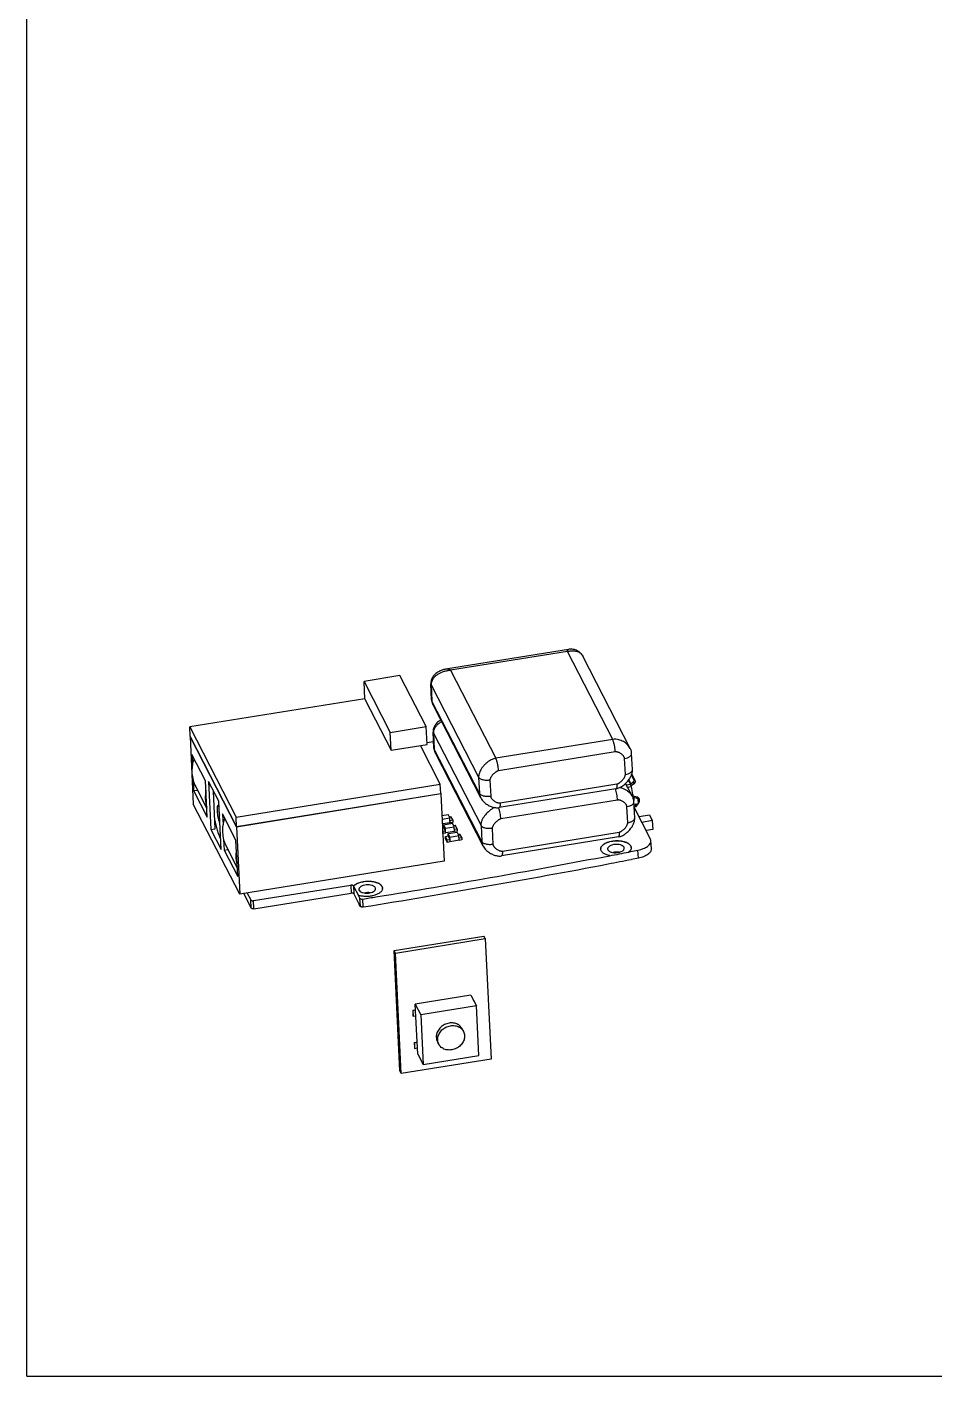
# Model space of a CAD drawing. Header units: millimetres. Extents: x 0 to 297, y 0 to 210.
# Drawn here: x 0 to 68.5, y 0 to 101.8 of the extents above; entities that cross this region are included whole.
import ezdxf

# ---------------------------------------------------------------- set-up
doc = ezdxf.new("R2010")
doc.units = ezdxf.units.MM
doc.header["$LTSCALE"] = 16.335
doc.layers.get('0').update_dxf_attribs({"linetype": 'CONTINUOUS'})
doc.layers.add('06___PRT_ALL_SURFS', color=7, linetype='CONTINUOUS')

msp = doc.modelspace()

# ---------------------------------------------------------------- linework, layer by layer
at = {"color": 7, "linetype": 'Continuous'}
for p, q in [((0, 0), (0, 210)), ((40.89, 54.86), (31.61, 53.36)), ((40.8, 54.7), (31.98, 53.28)), ((44.22, 48.06), (40.8, 54.7)), ((41.96, 54.34), (41.96, 54.34)), ((45.54, 47.38), (41.96, 54.34)), ((31.98, 53.28), (35.4, 46.64)), ((25.52, 51.11), (25.45, 52.44)), ((30.55, 51.04), (30.49, 52.25)), ((30.51, 52.18), (30.57, 50.96)), ((30.51, 52.18), (34.1, 45.2)), ((25.52, 51.11), (27.5, 47.25)), ((34.16, 43.99), (30.57, 50.96)), ((30.67, 50.64), (34.25, 43.68)), ((30.67, 50.64), (30.67, 50.64)), ((12.33, 48.27), (12.29, 49)), ((30.21, 47.69), (30.15, 49.03)), ((12.31, 48.27), (12.32, 48.28)), ((12.31, 48.27), (12.55, 43.18)), ((15.81, 41.46), (12.31, 48.27)), ((12.33, 48.27), (15.82, 41.47)), ((27.5, 47.25), (27.43, 48.59)), ((30.2, 47.82), (30.7, 47.9)), ((30.73, 47.4), (30.67, 48.61)), ((30.69, 48.54), (30.75, 47.33)), ((30.69, 48.54), (34.28, 41.56)), ((44.22, 48.06), (35.4, 46.64)), ((12.45, 46.92), (12.49, 46.1)), ((13.48, 44.93), (12.45, 46.92)), ((27.5, 47.25), (30.21, 47.69)), ((31.2, 44.69), (29.7, 47.61)), ((34.34, 40.35), (30.75, 47.33)), ((30.84, 47), (34.42, 40.04)), ((30.84, 47), (30.84, 47)), ((44.42, 47.12), (35.6, 45.7)), ((45.65, 46.99), (45.65, 46.99)), ((45.71, 45.78), (45.65, 46.99)), ((45.18, 45.41), (45.12, 46.63)), ((12.54, 44.98), (12.58, 44.2)), ((13.61, 42.2), (13.48, 44.93)), ((13.71, 44.89), (13.89, 41.25)), ((14.48, 43.39), (13.71, 44.89)), ((34.1, 45.2), (34.16, 43.99)), ((34.95, 44.98), (35.01, 43.77)), ((45.57, 44.69), (45.42, 44.98)), ((45.43, 45), (45.58, 44.7)), ((45.58, 44.7), (45.76, 44.85)), ((45.83, 45.01), (45.64, 45.37)), ((45.66, 45.43), (45.93, 44.9)), ((45.86, 44.74), (45.76, 44.85)), ((45.83, 45.01), (45.93, 44.9)), ((12.58, 44.2), (12.86, 44.24)), ((12.58, 44.2), (13.61, 42.2)), ((14.22, 41.3), (14.09, 44.16)), ((31.25, 43.96), (15.81, 41.46)), ((15.82, 41.47), (31.24, 43.97)), ((31.24, 43.97), (31.2, 44.69)), ((31.24, 44), (31.25, 43.96)), ((31.25, 43.96), (31.5, 38.87)), ((44.47, 44.34), (35.66, 42.91)), ((35.72, 43.27), (44.53, 44.7)), ((45.72, 43.74), (45.2, 44.74)), ((45.26, 44.64), (45.57, 44.69)), ((45.35, 44.46), (45.63, 44.5)), ((45.75, 43.91), (45.63, 44.5)), ((45.64, 43.89), (45.75, 43.91)), ((45.86, 44.74), (45.69, 44.6)), ((16.06, 36.37), (12.55, 43.18)), ((14.65, 39.76), (14.48, 43.39)), ((44.59, 43.48), (35.78, 42.06)), ((45.36, 41.77), (45.3, 42.99)), ((45.79, 43.67), (45.75, 43.66)), ((45.79, 43.74), (45.78, 43.78)), ((45.79, 43.56), (45.79, 43.67)), ((46.02, 43.62), (45.81, 43.66)), ((45.81, 43.66), (45.82, 43.44)), ((45.83, 43.35), (45.83, 43.35)), ((45.89, 42.14), (45.83, 43.35)), ((45.83, 43.2), (46.04, 43.17)), ((45.92, 43.01), (45.84, 43.05)), ((47.06, 40.57), (45.85, 42.94)), ((46.08, 43.71), (45.87, 43.74)), ((45.92, 43.01), (46.02, 43.15)), ((45.94, 43.19), (46.02, 43.15)), ((46, 43), (46.1, 43.13)), ((46.02, 43.62), (46.08, 43.71)), ((46.1, 43.16), (46.09, 43.17)), ((46.22, 43.57), (46.15, 43.48)), ((46.16, 43.27), (46.15, 43.48)), ((46.15, 43.21), (46.21, 43.29)), ((46.16, 43.27), (46.23, 43.35)), ((46.22, 43.57), (46.23, 43.35)), ((14.55, 41.77), (14.56, 41.77)), ((14.76, 42.44), (14.8, 41.62)), ((15.78, 40.45), (14.76, 42.44)), ((15.82, 41.47), (15.79, 42.2)), ((31.33, 42.32), (31.79, 42.39)), ((31.35, 42.04), (31.92, 42.13)), ((31.94, 41.77), (31.36, 41.68)), ((31.92, 42.13), (31.79, 42.39)), ((31.87, 42.22), (32, 42.24)), ((31.94, 41.77), (31.92, 42.13)), ((31.93, 41.95), (32.14, 41.98)), ((31.94, 41.76), (31.93, 41.95)), ((31.93, 41.95), (31.93, 41.95)), ((32.14, 41.8), (31.94, 41.76)), ((31.94, 41.76), (31.94, 41.77)), ((32.14, 41.98), (32, 42.24)), ((32.14, 41.98), (32.14, 41.8)), ((46.21, 42.24), (46.99, 42.36)), ((47.21, 41.93), (46.43, 41.8)), ((46.99, 42.36), (47.21, 41.93)), ((47.21, 41.93), (47.25, 41.26)), ((13.89, 41.25), (14.22, 41.3)), ((13.89, 41.25), (14.65, 39.76)), ((14.27, 41.58), (14.21, 41.57)), ((15.81, 41.46), (16.06, 36.37)), ((31.38, 41.42), (31.46, 41.44)), ((31.39, 41.14), (31.6, 41.17)), ((31.4, 40.96), (31.39, 41.14)), ((31.6, 40.99), (31.4, 40.96)), ((31.45, 41.62), (32.13, 41.73)), ((31.46, 41.43), (31.45, 41.62)), ((31.59, 41.36), (31.45, 41.62)), ((31.6, 41.17), (31.46, 41.44)), ((31.59, 41.36), (32.26, 41.47)), ((31.59, 41.18), (31.59, 41.36)), ((31.6, 40.99), (31.6, 41.17)), ((32.28, 41.11), (31.6, 41)), ((31.6, 40.74), (31.8, 40.77)), ((31.61, 40.56), (31.6, 40.74)), ((31.73, 40.48), (31.6, 40.74)), ((31.79, 40.95), (32.47, 41.06)), ((31.8, 40.77), (31.79, 40.95)), ((31.93, 40.69), (31.79, 40.95)), ((31.94, 40.51), (31.8, 40.77)), ((31.93, 40.69), (32.61, 40.8)), ((32.26, 41.47), (32.13, 41.73)), ((32.22, 41.56), (32.34, 41.58)), ((32.28, 41.11), (32.26, 41.47)), ((32.27, 41.28), (32.48, 41.31)), ((32.27, 41.28), (32.27, 41.29)), ((32.28, 41.1), (32.27, 41.28)), ((32.49, 41.13), (32.28, 41.1)), ((32.28, 41.1), (32.28, 41.11)), ((32.48, 41.31), (32.34, 41.58)), ((32.61, 40.8), (32.47, 41.06)), ((32.48, 41.31), (32.49, 41.13)), ((32.56, 40.9), (32.68, 40.92)), ((32.62, 40.45), (32.61, 40.8)), ((32.82, 40.65), (32.68, 40.92)), ((34.28, 41.56), (34.34, 40.35)), ((35.13, 41.34), (35.18, 40.13)), ((35.89, 39.63), (44.71, 41.06)), ((47.25, 41.26), (46.75, 41.18)), ((14.85, 40.5), (14.89, 39.71)), ((14.89, 39.71), (15.17, 39.76)), ((15.91, 37.72), (15.78, 40.45)), ((31.74, 40.29), (31.61, 40.56)), ((31.73, 40.48), (31.94, 40.51)), ((31.74, 40.29), (31.73, 40.48)), ((31.95, 40.33), (31.74, 40.29)), ((31.94, 40.51), (31.93, 40.69)), ((31.95, 40.33), (31.94, 40.51)), ((32.62, 40.45), (31.95, 40.34)), ((32.62, 40.62), (32.61, 40.62)), ((32.62, 40.62), (32.82, 40.65)), ((32.62, 40.44), (32.62, 40.62)), ((32.83, 40.47), (32.62, 40.44)), ((32.62, 40.44), (32.62, 40.44)), ((32.82, 40.65), (32.83, 40.47)), ((44.65, 40.7), (35.83, 39.27)), ((47.14, 39.81), (47.11, 40.42)), ((14.89, 39.71), (15.91, 37.72)), ((31.5, 38.87), (16.06, 36.37)), ((44, 39.28), (44, 39.29)), ((45.45, 39.57), (46.13, 39.7)), ((45.45, 39.56), (45.45, 39.57)), ((46.16, 39.09), (45.63, 38.99)), ((45.63, 38.99), (45.63, 39)), ((46.16, 39.09), (46.13, 39.7)), ((43.88, 38.66), (43.88, 38.67)), ((17.11, 35.89), (24.44, 37.07)), ((24.44, 37.07), (24.47, 36.46)), ((24.65, 37.02), (24.68, 36.42)), ((24.66, 37), (24.65, 37.02)), ((24.66, 36.99), (24.66, 37)), ((24.66, 36.99), (25.03, 36.27)), ((16.93, 35.34), (16.37, 36.42)), ((16.63, 36.46), (16.9, 35.94)), ((16.93, 35.34), (16.9, 35.94)), ((17.14, 35.28), (17.11, 35.89)), ((17.14, 35.28), (24.47, 36.46)), ((24.63, 36.46), (24.63, 36.45)), ((25.09, 35.62), (24.68, 36.42)), ((25.03, 36.27), (25.03, 36.28)), ((25.14, 36.07), (25.03, 36.28)), ((25.17, 35.46), (25.14, 36.07)), ((25.38, 35.41), (25.35, 36.01)), ((26.35, 36.18), (26.97, 36.28)), ((25.09, 35.62), (25.09, 35.6)), ((25.17, 35.46), (25.09, 35.6)), ((27.72, 32.13), (34.5, 33.22)), ((27.82, 31.93), (34.6, 33.02)), ((34.6, 33.02), (34.5, 33.22)), ((34.6, 33.02), (35.04, 23.93)), ((28.15, 23.03), (27.72, 32.13)), ((27.82, 31.93), (27.72, 32.13)), ((28.26, 22.83), (27.82, 31.93)), ((33.52, 28.75), (29.32, 28.07)), ((33.52, 28.75), (33.93, 27.95)), ((29.12, 27.62), (29.34, 27.65)), ((29.12, 27.62), (29.14, 27.19)), ((29.12, 27.62), (29.14, 27.58)), ((29.34, 27.62), (29.14, 27.58)), ((29.14, 27.58), (29.16, 27.16)), ((29.5, 24.31), (29.32, 28.07)), ((29.32, 28.07), (29.73, 27.27)), ((33.93, 27.95), (29.73, 27.27)), ((33.72, 28.36), (33.73, 28.36)), ((33.73, 28.36), (33.75, 28.33)), ((33.75, 28.33), (33.74, 28.33)), ((33.75, 28.31), (33.75, 28.33)), ((34.11, 24.19), (33.93, 27.95)), ((29.14, 27.19), (29.16, 27.16)), ((29.16, 27.16), (29.36, 27.19)), ((29.73, 27.27), (29.91, 23.51)), ((32.85, 26.21), (32.96, 26.01)), ((29.24, 25.19), (29.45, 25.23)), ((29.24, 25.19), (29.26, 24.77)), ((29.24, 25.19), (29.25, 25.16)), ((29.46, 25.19), (29.25, 25.16)), ((29.25, 25.16), (29.27, 24.73)), ((29.26, 24.77), (29.27, 24.73)), ((29.27, 24.73), (29.48, 24.77)), ((30.99, 25.25), (31.09, 25.05)), ((35.04, 23.93), (28.26, 22.83)), ((29.5, 24.31), (29.91, 23.51)), ((29.91, 23.51), (34.11, 24.19)), ((28.26, 22.83), (28.15, 23.03)), ((0, 0), (297, 0))]:
    msp.add_line(p, q, dxfattribs=at)
for points in [[(41.96, 54.34), (41.93, 54.39), (41.9, 54.45), (41.86, 54.5), (41.82, 54.55), (41.77, 54.6), (41.72, 54.64), (41.67, 54.69), (41.6, 54.73), (41.54, 54.76), (41.47, 54.8), (41.4, 54.82), (41.33, 54.85), (41.25, 54.86), (41.17, 54.87), (41.09, 54.88), (41.01, 54.88), (40.93, 54.87), (40.89, 54.86)], [(31.61, 53.36), (31.56, 53.35), (31.5, 53.34), (31.45, 53.33), (31.39, 53.31), (31.34, 53.29), (31.28, 53.27), (31.23, 53.25), (31.17, 53.23), (31.12, 53.2), (31.06, 53.17), (31, 53.13), (30.94, 53.09), (30.88, 53.05), (30.83, 53), (30.78, 52.95), (30.73, 52.89), (30.68, 52.83), (30.64, 52.77), (30.6, 52.71), (30.57, 52.64), (30.54, 52.58), (30.52, 52.52), (30.51, 52.45), (30.5, 52.39), (30.49, 52.33), (30.49, 52.27), (30.49, 52.25)], [(30.55, 51.04), (30.55, 51.03), (30.56, 50.97)], [(30.56, 50.97), (30.57, 50.91), (30.58, 50.85), (30.61, 50.78), (30.63, 50.72), (30.66, 50.65), (30.67, 50.64)], [(31.24, 49.53), (31.23, 49.53), (31.17, 49.49), (31.12, 49.45), (31.06, 49.41), (31, 49.36), (30.95, 49.31), (30.9, 49.25), (30.85, 49.19), (30.81, 49.13), (30.78, 49.07), (30.75, 49.01), (30.72, 48.94), (30.7, 48.88), (30.68, 48.81), (30.67, 48.75), (30.67, 48.69), (30.67, 48.63), (30.67, 48.61)], [(30.73, 47.4), (30.73, 47.39), (30.73, 47.33)], [(30.73, 47.33), (30.74, 47.27), (30.76, 47.21), (30.78, 47.14), (30.81, 47.08), (30.84, 47.02), (30.84, 47)], [(45.65, 46.99), (45.65, 47.05), (45.64, 47.11), (45.63, 47.17), (45.61, 47.23), (45.58, 47.29), (45.56, 47.35), (45.54, 47.38)], [(44.47, 44.34), (44.49, 44.34), (44.56, 44.36), (44.62, 44.38), (44.69, 44.4), (44.76, 44.43), (44.82, 44.46), (44.89, 44.5), (44.95, 44.54), (45.02, 44.58), (45.08, 44.63), (45.14, 44.68), (45.2, 44.74), (45.26, 44.8), (45.32, 44.86), (45.37, 44.92), (45.42, 44.98), (45.47, 45.05), (45.51, 45.11), (45.54, 45.17), (45.57, 45.23), (45.6, 45.28), (45.63, 45.34), (45.65, 45.4), (45.67, 45.46), (45.68, 45.52), (45.7, 45.57), (45.71, 45.64), (45.71, 45.7), (45.71, 45.76), (45.71, 45.78)], [(34.25, 43.68), (34.28, 43.62), (34.32, 43.55), (34.37, 43.48), (34.43, 43.42), (34.49, 43.35), (34.55, 43.29), (34.62, 43.23), (34.69, 43.18), (34.76, 43.14), (34.83, 43.09), (34.9, 43.06), (34.97, 43.02), (35.04, 43), (35.1, 42.97), (35.17, 42.95), (35.24, 42.93), (35.31, 42.92), (35.38, 42.91), (35.45, 42.9), (35.52, 42.9), (35.58, 42.9), (35.64, 42.91), (35.66, 42.91)], [(45.83, 43.35), (45.82, 43.41), (45.81, 43.47), (45.8, 43.53), (45.78, 43.59), (45.76, 43.65), (45.73, 43.71), (45.72, 43.74)], [(44.65, 40.7), (44.67, 40.7), (44.73, 40.72), (44.8, 40.74), (44.86, 40.76), (44.93, 40.79), (45, 40.82), (45.06, 40.86), (45.13, 40.9), (45.19, 40.95), (45.25, 40.99), (45.32, 41.05), (45.38, 41.1), (45.44, 41.16), (45.49, 41.22), (45.55, 41.28), (45.6, 41.35), (45.64, 41.41), (45.68, 41.47), (45.72, 41.53), (45.75, 41.59), (45.78, 41.65), (45.8, 41.7), (45.82, 41.76), (45.84, 41.82), (45.86, 41.88), (45.87, 41.94), (45.88, 42), (45.89, 42.06), (45.89, 42.13), (45.89, 42.14)], [(34.42, 40.04), (34.45, 39.99), (34.5, 39.92), (34.55, 39.85), (34.6, 39.78), (34.66, 39.71), (34.73, 39.65), (34.8, 39.59), (34.87, 39.54), (34.93, 39.5), (35, 39.46), (35.07, 39.42), (35.14, 39.39), (35.21, 39.36), (35.28, 39.33), (35.35, 39.31), (35.42, 39.29), (35.49, 39.28), (35.56, 39.27), (35.62, 39.26), (35.69, 39.26), (35.75, 39.26), (35.82, 39.27), (35.83, 39.27)]]:
    msp.add_lwpolyline(points, dxfattribs=at)
for centre, radius, start, end in [((31.64, 51.14), 1.09, 204.7699, 206.0279), ((31.69, 51.16), 1.15, 206.027, 207.2245), ((31.82, 47.5), 1.09, 204.7699, 206.0279), ((31.86, 47.52), 1.15, 206.027, 207.2245), ((43.21, 43.87), 1.3, 20.1784, 20.5738), ((43.16, 43.85), 1.36, 19.8631, 20.179), ((45.56, 44.73), 0.0403, 307.1283, 310.6871), ((44.26, 44.21), 1.4, 12.0934, 14.1508), ((44.18, 43.57), 1.61, 6.244, 12.0713), ((15.12, 42.89), 0.63, 171.3637, 173.483), ((13.95, 42.71), 0.604, 25.6008, 27.1972), ((34.4, 42.45), 1.29, 20.1788, 20.6517), ((34.34, 42.43), 1.36, 19.8634, 20.1801), ((15, 42), 0.505, 207.2089, 208.9971), ((43.6, 39.79), 0.287, 182.7556, 185.1772), ((-78.84, 683.63), 655.95, 279.28295, 280.7936), ((-76.62, 671.2), 643.91, 280.78602, 280.94389), ((-76.61, 671.61), 643.73, 280.79911, 280.93079), ((-78.41, 680.75), 653.63, 279.13672, 280.78382), ((26.55, 36.82), 0.29, 354.069, 2.7341), ((25.15, 35.87), 0.778, 130.9504, 131.7902), ((24.57, 36.32), 0.159, 62.241, 66.1336)]:
    msp.add_arc(centre, radius, start, end, dxfattribs=at)
for points, knots in [([(40.8, 54.7), (40.8, 54.72), (40.8, 54.74), (40.8, 54.78), (40.82, 54.82), (40.85, 54.85), (40.88, 54.86), (40.89, 54.86)], [0, 0, 0, 0, 0.182175, 0.334085, 0.581973, 0.795205, 1, 1, 1, 1]), ([(40.8, 54.7), (40.84, 54.71), (40.9, 54.73), (41, 54.74), (41.1, 54.75), (41.21, 54.76), (41.34, 54.75), (41.5, 54.72), (41.64, 54.67), (41.76, 54.59), (41.88, 54.48), (41.94, 54.39), (41.96, 54.34)], [0, 0, 0, 0, 0.082394, 0.158771, 0.229478, 0.29584, 0.418749, 0.53347, 0.644596, 0.756378, 0.873291, 1, 1, 1, 1]), ([(31.98, 53.28), (31.94, 53.27), (31.85, 53.26), (31.72, 53.24), (31.59, 53.21), (31.43, 53.17), (31.25, 53.1), (31.04, 52.99), (30.85, 52.86), (30.69, 52.7), (30.57, 52.5), (30.53, 52.35), (30.52, 52.28)], [0, 0, 0, 0, 0.070903, 0.140518, 0.208151, 0.273896, 0.400624, 0.52273, 0.641939, 0.759945, 0.878703, 1, 1, 1, 1]), ([(31.98, 53.28), (31.97, 53.29), (31.95, 53.31), (31.91, 53.34), (31.86, 53.35), (31.8, 53.37), (31.71, 53.38), (31.65, 53.37), (31.61, 53.36)], [0, 0, 0, 0, 0.123517, 0.244525, 0.367257, 0.491781, 0.743837, 1, 1, 1, 1]), ([(30.51, 52.18), (30.51, 52.18), (30.5, 52.21), (30.49, 52.23), (30.49, 52.25)], [0, 0, 0, 0, 0.257978, 1, 1, 1, 1]), ([(30.57, 50.96), (30.57, 50.97), (30.56, 50.99), (30.55, 51.02), (30.55, 51.04)], [0, 0, 0, 0, 0.257964, 1, 1, 1, 1]), ([(30.57, 50.96), (30.58, 50.92), (30.59, 50.82), (30.63, 50.72), (30.65, 50.68)], [0, 0, 0, 0, 0.4926, 1, 1, 1, 1]), ([(31.3, 49.4), (31.23, 49.36), (31.09, 49.27), (30.9, 49.1), (30.75, 48.89), (30.7, 48.72), (30.69, 48.64)], [0, 0, 0, 0, 0.251504, 0.498792, 0.746702, 1, 1, 1, 1]), ([(30.69, 48.54), (30.69, 48.54), (30.68, 48.57), (30.67, 48.59), (30.67, 48.61)], [0, 0, 0, 0, 0.257978, 1, 1, 1, 1]), ([(45.54, 47.38), (45.51, 47.44), (45.45, 47.54), (45.28, 47.72), (45.09, 47.87), (44.86, 47.98), (44.67, 48.04), (44.46, 48.08), (44.3, 48.07), (44.22, 48.06)], [0, 0, 0, 0, 0.118257, 0.232982, 0.462146, 0.58096, 0.705634, 0.841045, 1, 1, 1, 1]), ([(44.42, 47.12), (44.41, 47.21), (44.4, 47.39), (44.36, 47.6), (44.32, 47.77), (44.29, 47.88), (44.25, 47.98), (44.23, 48.04), (44.22, 48.06)], [0, 0, 0, 0, 0.268034, 0.550791, 0.684716, 0.806991, 0.913318, 1, 1, 1, 1]), ([(30.75, 47.33), (30.74, 47.33), (30.73, 47.36), (30.73, 47.38), (30.73, 47.4)], [0, 0, 0, 0, 0.257964, 1, 1, 1, 1]), ([(30.75, 47.33), (30.75, 47.28), (30.77, 47.18), (30.8, 47.09), (30.82, 47.04)], [0, 0, 0, 0, 0.4926, 1, 1, 1, 1]), ([(45.12, 46.63), (45.12, 46.64), (45.12, 46.65), (45.11, 46.69), (45.09, 46.73), (45.06, 46.78), (45.02, 46.84), (44.95, 46.91), (44.86, 46.98), (44.77, 47.04), (44.68, 47.08), (44.6, 47.1), (44.54, 47.12), (44.49, 47.12), (44.45, 47.13), (44.43, 47.12), (44.42, 47.12)], [0, 0, 0, 0, 0.030331, 0.060398, 0.120245, 0.180105, 0.240153, 0.361082, 0.483633, 0.608166, 0.735105, 0.79971, 0.86521, 0.931811, 0.965659, 1, 1, 1, 1]), ([(45.12, 46.63), (45.2, 46.64), (45.3, 46.66), (45.43, 46.72), (45.51, 46.76), (45.57, 46.81), (45.62, 46.87), (45.65, 46.93), (45.65, 46.97), (45.65, 46.99)], [0, 0, 0, 0, 0.320856, 0.466466, 0.598973, 0.717233, 0.821507, 0.91413, 1, 1, 1, 1]), ([(35.4, 46.64), (35.3, 46.62), (35.16, 46.57), (34.99, 46.49), (34.84, 46.4), (34.68, 46.27), (34.5, 46.1), (34.35, 45.91), (34.22, 45.7), (34.13, 45.47), (34.1, 45.29), (34.1, 45.2)], [0, 0, 0, 0, 0.146825, 0.212789, 0.276166, 0.398157, 0.51641, 0.632899, 0.749426, 0.868871, 1, 1, 1, 1]), ([(35.6, 45.7), (35.6, 45.78), (35.58, 45.96), (35.54, 46.18), (35.5, 46.35), (35.47, 46.46), (35.44, 46.55), (35.41, 46.61), (35.4, 46.64)], [0, 0, 0, 0, 0.268034, 0.550791, 0.684716, 0.806991, 0.913318, 1, 1, 1, 1]), ([(34.95, 44.98), (34.86, 44.97), (34.72, 44.96), (34.55, 44.97), (34.42, 45), (34.31, 45.03), (34.2, 45.09), (34.13, 45.15), (34.1, 45.2)], [0, 0, 0, 0, 0.296967, 0.442177, 0.579699, 0.706039, 0.818708, 1, 1, 1, 1]), ([(35.6, 45.7), (35.59, 45.69), (35.57, 45.69), (35.53, 45.67), (35.48, 45.65), (35.42, 45.62), (35.35, 45.57), (35.26, 45.5), (35.17, 45.41), (35.09, 45.31), (35.04, 45.23), (35, 45.15), (34.97, 45.1), (34.96, 45.05), (34.95, 45.01), (34.95, 44.99), (34.95, 44.98)], [0, 0, 0, 0, 0.032018, 0.064279, 0.128988, 0.193713, 0.258305, 0.386734, 0.513905, 0.639454, 0.762933, 0.823728, 0.883704, 0.942624, 0.971577, 1, 1, 1, 1]), ([(44.53, 44.7), (44.54, 44.7), (44.57, 44.7), (44.61, 44.72), (44.66, 44.74), (44.71, 44.77), (44.78, 44.82), (44.87, 44.89), (44.96, 44.98), (45.04, 45.08), (45.1, 45.17), (45.14, 45.24), (45.16, 45.3), (45.17, 45.35), (45.18, 45.38), (45.18, 45.4), (45.18, 45.41)], [0, 0, 0, 0, 0.032018, 0.064279, 0.128988, 0.193713, 0.258305, 0.386734, 0.513905, 0.639454, 0.762933, 0.823728, 0.883704, 0.942624, 0.971577, 1, 1, 1, 1]), ([(45.18, 45.41), (45.26, 45.42), (45.36, 45.45), (45.49, 45.5), (45.57, 45.55), (45.63, 45.6), (45.68, 45.66), (45.71, 45.72), (45.71, 45.76), (45.71, 45.78)], [0, 0, 0, 0, 0.320857, 0.466467, 0.598974, 0.717234, 0.821509, 0.914131, 1, 1, 1, 1]), ([(45.83, 45.01), (45.83, 45), (45.83, 44.98), (45.83, 44.95), (45.82, 44.92), (45.79, 44.89), (45.77, 44.86), (45.76, 44.85)], [0, 0, 0, 0, 0.180231, 0.291515, 0.416707, 0.698896, 1, 1, 1, 1]), ([(45.86, 44.74), (45.88, 44.76), (45.9, 44.78), (45.92, 44.82), (45.94, 44.85), (45.94, 44.87), (45.94, 44.89), (45.93, 44.9)], [0, 0, 0, 0, 0.301103, 0.583293, 0.708485, 0.819769, 1, 1, 1, 1]), ([(34.16, 43.99), (34.16, 43.96), (34.17, 43.9), (34.2, 43.8), (34.23, 43.72), (34.25, 43.68)], [0, 0, 0, 0, 0.279439, 0.532986, 1, 1, 1, 1]), ([(35.01, 43.77), (34.92, 43.75), (34.78, 43.74), (34.61, 43.76), (34.48, 43.78), (34.37, 43.82), (34.26, 43.88), (34.19, 43.94), (34.16, 43.99)], [0, 0, 0, 0, 0.296967, 0.442178, 0.5797, 0.70604, 0.818709, 1, 1, 1, 1]), ([(44.59, 43.48), (44.59, 43.56), (44.57, 43.7), (44.54, 43.92), (44.5, 44.13), (44.46, 44.26), (44.44, 44.32)], [0, 0, 0, 0, 0.251446, 0.519967, 0.778232, 1, 1, 1, 1]), ([(44.53, 44.7), (44.53, 44.67), (44.54, 44.62), (44.54, 44.56), (44.53, 44.49), (44.53, 44.44), (44.52, 44.4), (44.51, 44.37), (44.5, 44.36), (44.49, 44.34), (44.48, 44.34), (44.47, 44.34)], [0, 0, 0, 0, 0.200838, 0.38377, 0.545499, 0.683905, 0.797537, 0.886042, 0.92132, 0.951311, 1, 1, 1, 1]), ([(45.72, 43.74), (45.69, 43.79), (45.64, 43.88), (45.53, 44.01), (45.38, 44.14), (45.19, 44.27), (44.97, 44.37), (44.82, 44.41), (44.74, 44.42)], [0, 0, 0, 0, 0.124834, 0.24603, 0.425875, 0.607958, 0.796964, 1, 1, 1, 1]), ([(45.61, 44.55), (45.61, 44.58), (45.59, 44.62), (45.58, 44.67), (45.57, 44.69)], [0, 0, 0, 0, 0.564604, 1, 1, 1, 1]), ([(14.41, 43.07), (14.41, 43.07), (14.4, 43.06), (14.39, 43.05), (14.38, 43.04), (14.37, 43.02), (14.36, 42.97), (14.35, 42.91), (14.35, 42.83), (14.35, 42.74), (14.35, 42.64), (14.37, 42.5), (14.39, 42.31), (14.44, 42.1), (14.48, 41.94), (14.52, 41.84), (14.54, 41.79), (14.55, 41.77)], [0, 0, 0, 0, 0.008332, 0.017939, 0.029672, 0.043987, 0.080886, 0.128802, 0.187041, 0.254245, 0.328844, 0.408981, 0.577587, 0.743009, 0.888537, 0.94924, 1, 1, 1, 1]), ([(14.49, 42.98), (14.49, 43), (14.47, 43.02), (14.45, 43.04), (14.44, 43.06), (14.43, 43.07), (14.42, 43.07), (14.41, 43.07)], [0, 0, 0, 0, 0.36097, 0.64166, 0.753347, 0.847886, 1, 1, 1, 1]), ([(14.49, 42.96), (14.49, 42.92), (14.48, 42.83), (14.49, 42.68), (14.5, 42.52), (14.52, 42.41), (14.53, 42.35)], [0, 0, 0, 0, 0.196142, 0.438084, 0.711642, 1, 1, 1, 1]), ([(35.31, 42.92), (35.24, 42.89), (35.1, 42.81), (34.86, 42.64), (34.65, 42.43), (34.48, 42.2), (34.37, 42.01), (34.29, 41.8), (34.27, 41.65), (34.28, 41.56)], [0, 0, 0, 0, 0.134056, 0.260474, 0.502378, 0.621448, 0.741217, 0.864565, 1, 1, 1, 1]), ([(35.01, 43.77), (35.01, 43.76), (35.01, 43.74), (35.02, 43.7), (35.04, 43.66), (35.07, 43.61), (35.12, 43.55), (35.18, 43.49), (35.27, 43.41), (35.37, 43.35), (35.46, 43.31), (35.53, 43.29), (35.59, 43.28), (35.64, 43.27), (35.69, 43.27), (35.71, 43.27), (35.72, 43.27)], [0, 0, 0, 0, 0.030331, 0.060398, 0.120245, 0.180105, 0.240153, 0.361082, 0.483633, 0.608166, 0.735105, 0.79971, 0.86521, 0.931811, 0.965659, 1, 1, 1, 1]), ([(35.78, 42.06), (35.77, 42.13), (35.76, 42.28), (35.72, 42.49), (35.68, 42.7), (35.64, 42.83), (35.62, 42.89)], [0, 0, 0, 0, 0.251446, 0.519967, 0.778232, 1, 1, 1, 1]), ([(35.72, 43.27), (35.72, 43.25), (35.72, 43.2), (35.72, 43.13), (35.72, 43.07), (35.71, 43.02), (35.7, 42.98), (35.69, 42.95), (35.68, 42.93), (35.67, 42.92), (35.66, 42.91), (35.66, 42.91)], [0, 0, 0, 0, 0.200838, 0.38377, 0.545498, 0.683904, 0.797537, 0.886041, 0.921319, 0.951311, 1, 1, 1, 1]), ([(45.3, 42.99), (45.3, 43), (45.3, 43.02), (45.28, 43.05), (45.27, 43.09), (45.24, 43.14), (45.19, 43.2), (45.13, 43.27), (45.04, 43.34), (44.94, 43.4), (44.85, 43.44), (44.78, 43.47), (44.72, 43.48), (44.66, 43.49), (44.62, 43.49), (44.6, 43.49), (44.59, 43.48)], [0, 0, 0, 0, 0.030331, 0.060398, 0.120245, 0.180105, 0.240153, 0.361082, 0.483633, 0.608166, 0.735105, 0.79971, 0.86521, 0.931811, 0.965659, 1, 1, 1, 1]), ([(45.3, 42.99), (45.37, 43), (45.48, 43.03), (45.6, 43.08), (45.68, 43.12), (45.75, 43.18), (45.79, 43.23), (45.82, 43.29), (45.83, 43.33), (45.83, 43.35)], [0, 0, 0, 0, 0.320856, 0.466466, 0.598973, 0.717233, 0.821507, 0.91413, 1, 1, 1, 1]), ([(45.78, 43.74), (45.79, 43.74), (45.82, 43.75), (45.85, 43.74), (45.87, 43.74)], [0, 0, 0, 0, 0.254417, 1, 1, 1, 1]), ([(45.79, 43.67), (45.79, 43.67), (45.78, 43.7), (45.78, 43.72), (45.78, 43.74)], [0, 0, 0, 0, 0.239194, 1, 1, 1, 1]), ([(45.81, 43.66), (45.81, 43.66), (45.8, 43.66), (45.79, 43.66), (45.79, 43.66)], [0, 0, 0, 0, 0.244498, 1, 1, 1, 1]), ([(45.92, 43.01), (45.93, 43), (45.95, 43), (45.97, 42.99), (45.98, 42.99), (45.99, 42.99), (46, 42.99), (46, 43)], [0, 0, 0, 0, 0.363544, 0.654829, 0.769414, 0.863169, 1, 1, 1, 1]), ([(46.02, 43.62), (46.04, 43.62), (46.07, 43.61), (46.11, 43.58), (46.14, 43.53), (46.15, 43.5), (46.15, 43.48)], [0, 0, 0, 0, 0.252814, 0.512347, 0.764893, 1, 1, 1, 1]), ([(46.1, 43.13), (46.1, 43.13), (46.09, 43.13), (46.08, 43.13), (46.06, 43.13), (46.04, 43.13), (46.03, 43.14), (46.02, 43.15)], [0, 0, 0, 0, 0.136831, 0.230586, 0.34517, 0.636456, 1, 1, 1, 1]), ([(46.15, 43.21), (46.14, 43.2), (46.13, 43.19), (46.09, 43.17), (46.06, 43.17), (46.04, 43.17)], [0, 0, 0, 0, 0.235707, 0.478754, 1, 1, 1, 1]), ([(46.22, 43.57), (46.22, 43.58), (46.21, 43.62), (46.18, 43.66), (46.13, 43.69), (46.1, 43.71), (46.08, 43.71)], [0, 0, 0, 0, 0.235106, 0.487653, 0.747186, 1, 1, 1, 1]), ([(46.1, 43.16), (46.1, 43.16), (46.1, 43.15), (46.1, 43.14), (46.1, 43.13)], [0, 0, 0, 0, 0.329505, 1, 1, 1, 1]), ([(46.16, 43.27), (46.17, 43.26), (46.16, 43.24), (46.15, 43.22), (46.15, 43.21)], [0, 0, 0, 0, 0.510532, 1, 1, 1, 1]), ([(46.21, 43.29), (46.22, 43.3), (46.23, 43.32), (46.23, 43.34), (46.23, 43.35)], [0, 0, 0, 0, 0.489468, 1, 1, 1, 1]), ([(14.19, 41.93), (14.22, 41.79), (14.28, 41.52), (14.38, 41.14), (14.48, 40.86), (14.56, 40.67), (14.6, 40.59), (14.62, 40.55)], [0, 0, 0, 0, 0.299643, 0.573784, 0.810477, 0.911634, 1, 1, 1, 1]), ([(35.78, 42.06), (35.76, 42.06), (35.74, 42.05), (35.7, 42.04), (35.65, 42.01), (35.6, 41.98), (35.52, 41.93), (35.44, 41.86), (35.35, 41.77), (35.27, 41.67), (35.21, 41.59), (35.17, 41.51), (35.15, 41.46), (35.13, 41.41), (35.13, 41.37), (35.13, 41.35), (35.13, 41.34)], [0, 0, 0, 0, 0.032018, 0.064279, 0.128988, 0.193713, 0.258305, 0.386734, 0.513905, 0.639454, 0.762933, 0.823728, 0.883704, 0.942624, 0.971577, 1, 1, 1, 1]), ([(44.71, 41.06), (44.72, 41.06), (44.74, 41.07), (44.78, 41.08), (44.83, 41.1), (44.89, 41.14), (44.96, 41.19), (45.04, 41.25), (45.14, 41.34), (45.22, 41.44), (45.27, 41.53), (45.31, 41.6), (45.33, 41.66), (45.35, 41.71), (45.36, 41.75), (45.36, 41.77), (45.36, 41.77)], [0, 0, 0, 0, 0.032018, 0.064279, 0.128988, 0.193713, 0.258305, 0.386734, 0.513905, 0.639454, 0.762933, 0.823728, 0.883704, 0.942624, 0.971577, 1, 1, 1, 1]), ([(45.36, 41.77), (45.43, 41.79), (45.54, 41.81), (45.66, 41.87), (45.74, 41.91), (45.81, 41.96), (45.85, 42.02), (45.88, 42.08), (45.89, 42.12), (45.89, 42.14)], [0, 0, 0, 0, 0.320857, 0.466467, 0.598974, 0.717234, 0.821509, 0.914131, 1, 1, 1, 1]), ([(35.13, 41.34), (35.04, 41.33), (34.9, 41.32), (34.72, 41.33), (34.6, 41.36), (34.49, 41.39), (34.37, 41.45), (34.3, 41.52), (34.28, 41.56)], [0, 0, 0, 0, 0.296967, 0.442177, 0.579699, 0.706039, 0.818708, 1, 1, 1, 1]), ([(44.71, 41.06), (44.71, 41.03), (44.71, 40.99), (44.71, 40.92), (44.71, 40.86), (44.7, 40.8), (44.69, 40.76), (44.68, 40.73), (44.67, 40.72), (44.66, 40.71), (44.66, 40.7), (44.65, 40.7)], [0, 0, 0, 0, 0.200838, 0.38377, 0.545499, 0.683905, 0.797537, 0.886042, 0.92132, 0.951311, 1, 1, 1, 1]), ([(34.34, 40.35), (34.34, 40.32), (34.34, 40.26), (34.37, 40.16), (34.4, 40.08), (34.42, 40.04)], [0, 0, 0, 0, 0.279439, 0.532986, 1, 1, 1, 1]), ([(35.18, 40.13), (35.09, 40.12), (34.96, 40.11), (34.78, 40.12), (34.66, 40.15), (34.55, 40.18), (34.43, 40.24), (34.36, 40.3), (34.34, 40.35)], [0, 0, 0, 0, 0.296967, 0.442178, 0.5797, 0.70604, 0.818709, 1, 1, 1, 1]), ([(35.18, 40.13), (35.18, 40.12), (35.19, 40.1), (35.2, 40.07), (35.22, 40.02), (35.25, 39.98), (35.29, 39.92), (35.36, 39.85), (35.44, 39.78), (35.54, 39.72), (35.63, 39.68), (35.71, 39.65), (35.77, 39.64), (35.82, 39.63), (35.86, 39.63), (35.88, 39.63), (35.89, 39.63)], [0, 0, 0, 0, 0.030331, 0.060398, 0.120245, 0.180105, 0.240153, 0.361082, 0.483633, 0.608166, 0.735105, 0.79971, 0.86521, 0.931811, 0.965659, 1, 1, 1, 1]), ([(43.31, 39.78), (43.31, 39.82), (43.33, 39.9), (43.39, 40.01), (43.5, 40.12), (43.64, 40.21), (43.81, 40.29), (44.08, 40.37), (44.44, 40.42), (44.81, 40.41), (45.08, 40.35), (45.26, 40.29), (45.41, 40.21), (45.52, 40.11), (45.6, 40.01), (45.62, 39.93), (45.62, 39.89)], [0, 0, 0, 0, 0.041006, 0.0863, 0.138605, 0.198849, 0.266646, 0.340743, 0.500016, 0.659285, 0.733379, 0.80117, 0.861406, 0.913704, 0.958995, 1, 1, 1, 1]), ([(45.62, 39.89), (45.62, 39.93), (45.59, 40.01), (45.52, 40.11), (45.4, 40.2), (45.25, 40.28), (45.07, 40.34), (44.8, 40.39), (44.44, 40.41), (44.08, 40.36), (43.82, 40.28), (43.65, 40.2), (43.5, 40.11), (43.4, 40.01), (43.33, 39.9), (43.31, 39.82), (43.31, 39.78)], [0, 0, 0, 0, 0.041079, 0.086727, 0.1394, 0.199871, 0.2677, 0.341636, 0.500207, 0.658733, 0.732615, 0.800374, 0.860769, 0.913365, 0.95895, 1, 1, 1, 1]), ([(44, 39.29), (43.95, 39.3), (43.86, 39.32), (43.71, 39.37), (43.57, 39.43), (43.44, 39.53), (43.35, 39.64), (43.32, 39.73), (43.32, 39.77)], [0, 0, 0, 0, 0.163414, 0.317317, 0.52623, 0.707144, 0.86215, 1, 1, 1, 1]), ([(45.08, 39.92), (45.06, 39.96), (45, 40.01), (44.91, 40.06), (44.78, 40.11), (44.61, 40.14), (44.39, 40.14), (44.17, 40.1), (44.02, 40.03), (43.92, 39.96), (43.87, 39.91), (43.84, 39.85), (43.84, 39.81), (43.84, 39.79)], [0, 0, 0, 0, 0.095296, 0.153732, 0.219086, 0.365886, 0.523353, 0.676079, 0.809826, 0.8667, 0.916436, 0.960039, 1, 1, 1, 1]), ([(43.84, 39.79), (43.84, 39.79), (43.84, 39.76), (43.85, 39.74), (43.86, 39.72)], [0, 0, 0, 0, 0.245501, 1, 1, 1, 1]), ([(43.86, 39.72), (43.88, 39.68), (43.94, 39.63), (44.03, 39.58), (44.15, 39.53), (44.33, 39.5), (44.55, 39.51), (44.76, 39.55), (44.92, 39.61), (45.01, 39.68), (45.06, 39.73), (45.09, 39.79), (45.1, 39.83), (45.1, 39.85)], [0, 0, 0, 0, 0.095296, 0.153732, 0.219086, 0.365886, 0.523353, 0.676079, 0.809826, 0.8667, 0.916436, 0.960039, 1, 1, 1, 1]), ([(45.1, 39.85), (45.1, 39.86), (45.1, 39.88), (45.09, 39.9), (45.08, 39.92)], [0, 0, 0, 0, 0.245501, 1, 1, 1, 1]), ([(45.61, 39.8), (45.6, 39.76), (45.56, 39.67), (45.49, 39.6), (45.45, 39.57)], [0, 0, 0, 0, 0.46232, 1, 1, 1, 1]), ([(45.62, 39.89), (45.62, 39.88), (45.62, 39.85), (45.62, 39.82), (45.61, 39.8)], [0, 0, 0, 0, 0.247854, 1, 1, 1, 1]), ([(46.13, 39.7), (46.27, 39.73), (46.46, 39.78), (46.7, 39.89), (46.84, 39.98), (46.96, 40.08), (47.05, 40.19), (47.1, 40.3), (47.11, 40.38), (47.11, 40.42)], [0, 0, 0, 0, 0.320595, 0.465405, 0.597166, 0.714994, 0.819428, 0.912881, 1, 1, 1, 1]), ([(47.14, 39.81), (47.14, 39.77), (47.13, 39.69), (47.08, 39.58), (46.99, 39.47), (46.87, 39.37), (46.73, 39.28), (46.49, 39.17), (46.3, 39.12), (46.16, 39.09)], [0, 0, 0, 0, 0.087119, 0.180572, 0.285006, 0.402834, 0.534595, 0.679405, 1, 1, 1, 1]), ([(47.11, 40.42), (47.11, 40.43), (47.1, 40.48), (47.08, 40.53), (47.06, 40.57)], [0, 0, 0, 0, 0.245269, 1, 1, 1, 1]), ([(35.89, 39.63), (35.89, 39.61), (35.89, 39.56), (35.89, 39.49), (35.89, 39.43), (35.88, 39.38), (35.88, 39.34), (35.87, 39.31), (35.86, 39.29), (35.85, 39.28), (35.84, 39.27), (35.83, 39.27)], [0, 0, 0, 0, 0.200838, 0.38377, 0.545498, 0.683904, 0.797537, 0.886041, 0.921319, 0.951311, 1, 1, 1, 1]), ([(44.71, 39.54), (44.64, 39.55), (44.48, 39.56), (44.33, 39.54), (44.25, 39.52)], [0, 0, 0, 0, 0.499994, 1, 1, 1, 1]), ([(24.44, 37.07), (24.46, 37.07), (24.51, 37.08), (24.57, 37.07), (24.62, 37.05), (24.64, 37.03), (24.65, 37.02)], [0, 0, 0, 0, 0.297274, 0.579925, 0.818523, 1, 1, 1, 1]), ([(24.66, 37), (24.69, 37.03), (24.76, 37.09), (24.94, 37.2), (25.21, 37.29), (25.56, 37.36), (25.94, 37.36), (26.23, 37.31), (26.45, 37.24), (26.58, 37.18), (26.69, 37.11), (26.77, 37.02), (26.83, 36.93), (26.84, 36.87), (26.84, 36.83)], [0, 0, 0, 0, 0.052731, 0.11189, 0.24684, 0.3969, 0.55028, 0.694539, 0.75991, 0.819386, 0.872495, 0.919413, 0.9612, 1, 1, 1, 1]), ([(26.84, 36.83), (26.84, 36.87), (26.82, 36.93), (26.77, 37.02), (26.68, 37.1), (26.57, 37.18), (26.43, 37.24), (26.22, 37.3), (25.92, 37.35), (25.56, 37.34), (25.2, 37.28), (24.93, 37.18), (24.76, 37.08), (24.69, 37.02), (24.66, 36.99)], [0, 0, 0, 0, 0.038896, 0.081052, 0.128452, 0.18203, 0.241884, 0.307505, 0.451849, 0.604841, 0.754254, 0.888555, 0.947458, 1, 1, 1, 1]), ([(26.84, 36.79), (26.84, 36.76), (26.83, 36.71), (26.79, 36.63), (26.73, 36.56), (26.62, 36.46), (26.44, 36.36), (26.19, 36.27), (25.9, 36.21), (25.6, 36.19), (25.3, 36.22), (25.12, 36.26), (25.03, 36.28)], [0, 0, 0, 0, 0.03846, 0.079782, 0.125199, 0.175401, 0.29048, 0.423174, 0.567961, 0.717566, 0.864077, 1, 1, 1, 1]), ([(26.3, 36.87), (26.28, 36.91), (26.22, 36.96), (26.13, 37.01), (26.01, 37.05), (25.83, 37.08), (25.61, 37.08), (25.4, 37.04), (25.24, 36.98), (25.15, 36.91), (25.1, 36.85), (25.07, 36.8), (25.06, 36.76), (25.06, 36.74)], [0, 0, 0, 0, 0.095296, 0.153732, 0.219086, 0.365886, 0.523353, 0.676079, 0.809826, 0.8667, 0.916436, 0.960039, 1, 1, 1, 1]), ([(25.06, 36.74), (25.06, 36.73), (25.06, 36.71), (25.07, 36.68), (25.08, 36.67)], [0, 0, 0, 0, 0.245501, 1, 1, 1, 1]), ([(25.08, 36.67), (25.1, 36.63), (25.16, 36.57), (25.25, 36.52), (25.37, 36.48), (25.55, 36.45), (25.77, 36.45), (25.99, 36.49), (26.14, 36.56), (26.23, 36.62), (26.28, 36.68), (26.32, 36.74), (26.32, 36.78), (26.32, 36.8)], [0, 0, 0, 0, 0.095296, 0.153732, 0.219086, 0.365886, 0.523353, 0.676079, 0.809826, 0.8667, 0.916436, 0.960039, 1, 1, 1, 1]), ([(26.32, 36.8), (26.32, 36.8), (26.32, 36.83), (26.31, 36.85), (26.3, 36.87)], [0, 0, 0, 0, 0.245501, 1, 1, 1, 1]), ([(16.9, 35.94), (16.91, 35.93), (16.93, 35.91), (16.98, 35.89), (17.05, 35.88), (17.09, 35.88), (17.11, 35.89)], [0, 0, 0, 0, 0.181477, 0.420075, 0.702726, 1, 1, 1, 1]), ([(24.6, 36.46), (24.59, 36.46), (24.55, 36.47), (24.5, 36.47), (24.47, 36.46)], [0, 0, 0, 0, 0.237759, 1, 1, 1, 1]), ([(24.63, 36.45), (24.63, 36.45), (24.62, 36.45), (24.61, 36.46), (24.6, 36.46)], [0, 0, 0, 0, 0.238222, 1, 1, 1, 1]), ([(24.64, 36.46), (24.64, 36.45), (24.65, 36.45), (24.66, 36.44), (24.67, 36.44)], [0, 0, 0, 0, 0.270024, 1, 1, 1, 1]), ([(25.14, 36.07), (25.14, 36.06), (25.17, 36.03), (25.22, 36.01), (25.28, 36.01), (25.33, 36.01), (25.35, 36.01)], [0, 0, 0, 0, 0.181482, 0.420043, 0.702669, 1, 1, 1, 1]), ([(25.94, 36.49), (25.86, 36.5), (25.7, 36.5), (25.55, 36.48), (25.47, 36.46)], [0, 0, 0, 0, 0.499994, 1, 1, 1, 1]), ([(17.14, 35.28), (17.12, 35.28), (17.08, 35.27), (17.01, 35.28), (16.96, 35.3), (16.94, 35.32), (16.93, 35.34)], [0, 0, 0, 0, 0.297274, 0.579925, 0.818523, 1, 1, 1, 1]), ([(25.38, 35.41), (25.36, 35.4), (25.31, 35.4), (25.25, 35.41), (25.2, 35.43), (25.17, 35.45), (25.17, 35.46)], [0, 0, 0, 0, 0.297331, 0.579957, 0.818518, 1, 1, 1, 1]), ([(32.85, 26.21), (32.83, 26.26), (32.77, 26.35), (32.66, 26.46), (32.53, 26.55), (32.38, 26.61), (32.21, 26.65), (32.04, 26.66), (31.86, 26.65), (31.69, 26.6), (31.52, 26.53), (31.37, 26.44), (31.23, 26.32), (31.11, 26.19), (31.01, 26.05), (30.94, 25.89), (30.91, 25.73), (30.9, 25.62), (30.9, 25.57)], [0, 0, 0, 0, 0.056682, 0.114018, 0.172568, 0.232716, 0.294634, 0.358279, 0.423414, 0.489645, 0.55647, 0.623329, 0.68966, 0.75495, 0.818789, 0.88092, 0.941274, 1, 1, 1, 1]), ([(30.9, 25.57), (30.91, 25.51), (30.92, 25.4), (30.96, 25.3), (30.99, 25.25)], [0, 0, 0, 0, 0.503225, 1, 1, 1, 1]), ([(31.01, 25.37), (31, 25.42), (31.01, 25.53), (31.05, 25.69), (31.12, 25.85), (31.21, 25.99), (31.33, 26.13), (31.47, 26.24), (31.62, 26.33), (31.79, 26.4), (31.97, 26.45), (32.14, 26.46), (32.32, 26.45), (32.48, 26.41), (32.63, 26.35), (32.77, 26.26), (32.88, 26.15), (32.93, 26.06), (32.96, 26.01)], [0, 0, 0, 0, 0.058725, 0.119078, 0.18121, 0.24505, 0.31034, 0.376671, 0.443531, 0.510356, 0.576588, 0.641723, 0.705368, 0.767286, 0.827432, 0.885981, 0.943318, 1, 1, 1, 1]), ([(33.04, 25.7), (33.04, 25.65), (33.04, 25.54), (33, 25.38), (32.93, 25.22), (32.84, 25.08), (32.72, 24.94), (32.58, 24.83), (32.42, 24.74), (32.25, 24.67), (32.08, 24.62), (31.9, 24.61), (31.73, 24.62), (31.56, 24.65), (31.41, 24.72), (31.28, 24.81), (31.17, 24.92), (31.11, 25.01), (31.09, 25.05)], [0, 0, 0, 0, 0.058725, 0.119078, 0.18121, 0.24505, 0.31034, 0.376671, 0.443531, 0.510356, 0.576588, 0.641723, 0.705368, 0.767286, 0.827432, 0.885981, 0.943318, 1, 1, 1, 1]), ([(32.96, 26.01), (32.98, 25.97), (33.02, 25.86), (33.04, 25.75), (33.04, 25.7)], [0, 0, 0, 0, 0.496773, 1, 1, 1, 1]), ([(31.09, 25.05), (31.06, 25.1), (31.02, 25.21), (31.01, 25.31), (31.01, 25.37)], [0, 0, 0, 0, 0.496773, 1, 1, 1, 1])]:
    msp.add_open_spline(points, degree=3, knots=knots, dxfattribs=at)
for points in [[(30.52, 52.28), (30.51, 52.24), (30.51, 52.21), (30.51, 52.18)], [(30.69, 48.64), (30.69, 48.6), (30.69, 48.57), (30.69, 48.54)], [(45.56, 44.69), (45.57, 44.69), (45.58, 44.7), (45.58, 44.7)], [(45.69, 44.6), (45.67, 44.58), (45.64, 44.56), (45.61, 44.55)], [(24.67, 36.44), (24.67, 36.43), (24.67, 36.43), (24.67, 36.43)], [(24.67, 36.43), (24.68, 36.43), (24.68, 36.42), (24.68, 36.42)], [(25.35, 36.01), (25.68, 36.07), (26.02, 36.12), (26.35, 36.18)]]:
    msp.add_open_spline(points, degree=3, dxfattribs=at)
at = {"layer": '06___PRT_ALL_SURFS', "color": 7, "linetype": 'Continuous'}
for p, q in [((28.16, 52.88), (25.45, 52.44)), ((25.45, 52.44), (27.43, 48.59)), ((30.15, 49.03), (28.16, 52.88)), ((25.51, 51.13), (12.29, 49)), ((12.29, 49), (15.79, 42.2)), ((27.43, 48.59), (30.15, 49.03)), ((12.74, 44.48), (13.58, 42.85)), ((15.79, 42.2), (31.2, 44.69)), ((15.04, 40), (15.88, 38.36))]:
    msp.add_line(p, q, dxfattribs=at)
for points, knots in [([(12.61, 46.61), (12.55, 46.43), (12.46, 46.06), (12.44, 45.51), (12.53, 44.97), (12.65, 44.64), (12.74, 44.48)], [0, 0, 0, 0, 0.258965, 0.510639, 0.756783, 1, 1, 1, 1]), ([(13.51, 44.22), (13.47, 44.01), (13.44, 43.58), (13.51, 43.15), (13.57, 42.95)], [0, 0, 0, 0, 0.506625, 1, 1, 1, 1]), ([(14.92, 42.12), (14.86, 41.94), (14.77, 41.58), (14.75, 41.03), (14.83, 40.49), (14.96, 40.15), (15.04, 40)], [0, 0, 0, 0, 0.258965, 0.510639, 0.756783, 1, 1, 1, 1]), ([(15.82, 39.74), (15.78, 39.52), (15.75, 39.09), (15.82, 38.67), (15.88, 38.47)], [0, 0, 0, 0, 0.506625, 1, 1, 1, 1])]:
    msp.add_open_spline(points, degree=3, knots=knots, dxfattribs=at)

doc.saveas('drawing.dxf')
